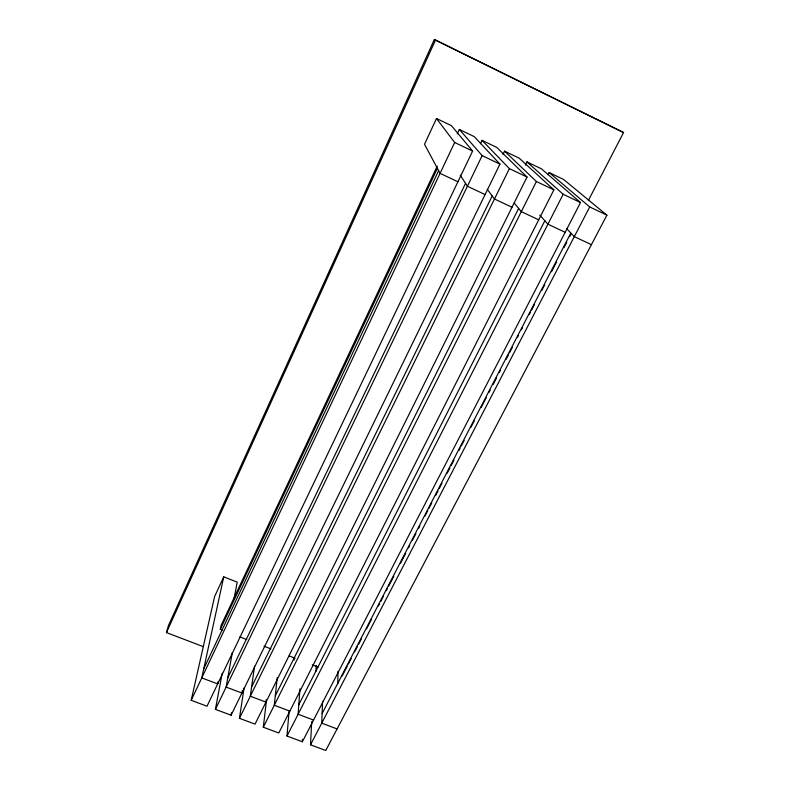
<?xml version="1.0" encoding="UTF-8"?>
<svg xmlns="http://www.w3.org/2000/svg" width="790" height="790" viewBox="0 0 790 790"><rect width="100%" height="100%" fill="white"/><g stroke="black" fill="none" stroke-linecap="round" stroke-linejoin="round"><path stroke-width="1.19" d="M337.804 683.636L338.001 671.332M322.577 701.352L321.757 723.146L337.083 728.923M315.931 671.52L316.227 665.427M548.072 174.718L549.159 172.546L563.556 179.448L606.908 215.156L325.757 750.5L310.51 744.812L311.704 721.616M289.051 711.563L286.997 736.043L302.353 741.77L302.511 739.312M299.924 688.801L298.116 714.239L313.551 720.055M294.087 660.094L294.285 657.645M277.221 677.632L274.298 705.253L289.851 711.119M266.25 699.772L265.973 702.113L250.302 696.207L254.558 666.177M502.973 154.455L504.583 151.157L519.188 158.168L553.889 189.847L278.781 732.982L263.307 727.215L266.447 700.523M480.458 143.671L482.048 140.353L496.762 147.404L527.029 177.029L255.032 724.124L239.449 718.317L244.08 687.912M242.273 690.727L241.918 693.047L226.128 687.102L232.309 652.54M222.217 673.218L215.413 709.351L231.105 715.207L231.51 712.778M218.119 681.612L217.675 683.913L201.776 677.919L223.748 576.848L237.227 582.151L233.998 598.988M222.592 630.252L220.292 629.373L221.091 625.423L437.216 166.137M457.924 181.769L440.079 173.356L424.526 144.284L436.495 118.5L451.426 125.659L472.608 151.058L207.01 706.211L191.19 700.315L214.603 596.539L223.748 576.848M203.218 646.625L166.443 632.593L168.507 625.443L434.352 39.5L623.557 132.532L588.372 200.472M166.443 632.593L435.517 40.004M220.292 629.373L437.374 168.359M203.761 668.784L438.638 170.67M457.252 133.915L459.355 129.461L474.178 136.571L499.942 164.103L231.105 715.207M191.19 700.315L454.655 142.486L436.495 118.5M227.777 677.869L465.537 183.359M215.413 709.351L482.147 155.61L459.355 129.461M251.625 686.895L492.2 195.93M239.449 718.317L509.392 168.616L482.048 140.353M525.33 165.169L526.95 161.891L541.456 168.843L580.512 202.556L302.353 741.77M275.295 695.852L518.635 208.392M263.307 727.215L536.4 181.503L504.583 151.157M298.788 704.749L544.843 220.756M286.997 736.043L563.171 194.281L526.95 161.891M322.113 713.577L570.844 233.02M342.139 676.052L347.245 666.187M348.38 663.995L351.214 658.514M354.621 651.938L357.455 646.467M358.591 644.275L361.425 638.794M366.53 628.929L371.636 619.064M378.45 605.92L379.585 603.728M380.721 601.536L383.555 596.055M386.389 590.574L387.525 588.382M388.66 586.19L393.766 576.335M400.579 563.181L405.685 553.316M408.519 547.845L409.654 545.653M412.489 540.172L415.896 533.596M418.73 528.115L419.865 525.923M424.971 516.067L427.815 510.587M428.94 508.395L431.784 502.914M435.754 495.241L438.025 490.857M439.161 488.664L441.995 483.194M447.101 473.329L449.935 467.848M451.07 465.656L453.904 460.175M459.02 450.32L460.145 448.128M461.281 445.935L464.125 440.455M470.929 427.301L474.336 420.734M481.14 407.581L486.245 397.716M489.089 392.235L490.225 390.043M493.059 384.572L496.466 377.995M499.3 372.515L500.435 370.322M506.104 359.361L508.375 354.987M509.511 352.794L512.345 347.314M517.45 337.449L518.586 335.256M521.43 329.776L522.565 327.583M529.369 314.44L530.505 312.248M531.64 310.055L534.475 304.575M541.851 290.335L544.685 284.854M551.499 271.701L556.604 261.836M563.981 247.596L566.815 242.115M569.649 236.635L570.785 234.442M310.51 744.812L589.715 206.95L549.159 172.546M239.844 636.908L246.747 639.564M264.008 646.22L270.911 648.886M289.318 655.976L295.075 658.198M312.327 664.844L318.084 667.066M485.08 194.567L467.394 186.233L460.254 175.183M511.999 207.257L494.471 198.991L487.223 189.235M538.701 219.837L521.311 211.641L514.25 203.079M565.166 232.309L547.924 224.182L539.777 215.117M591.404 244.673L574.31 236.625L566.776 228.794M623.557 132.532L434.352 39.5M454.655 142.486L472.608 151.058M482.147 155.61L499.942 164.103M509.392 168.616L527.029 177.029M536.4 181.503L553.889 189.847M563.171 194.281L580.512 202.556M589.715 206.95L606.908 215.156"/></g></svg>
